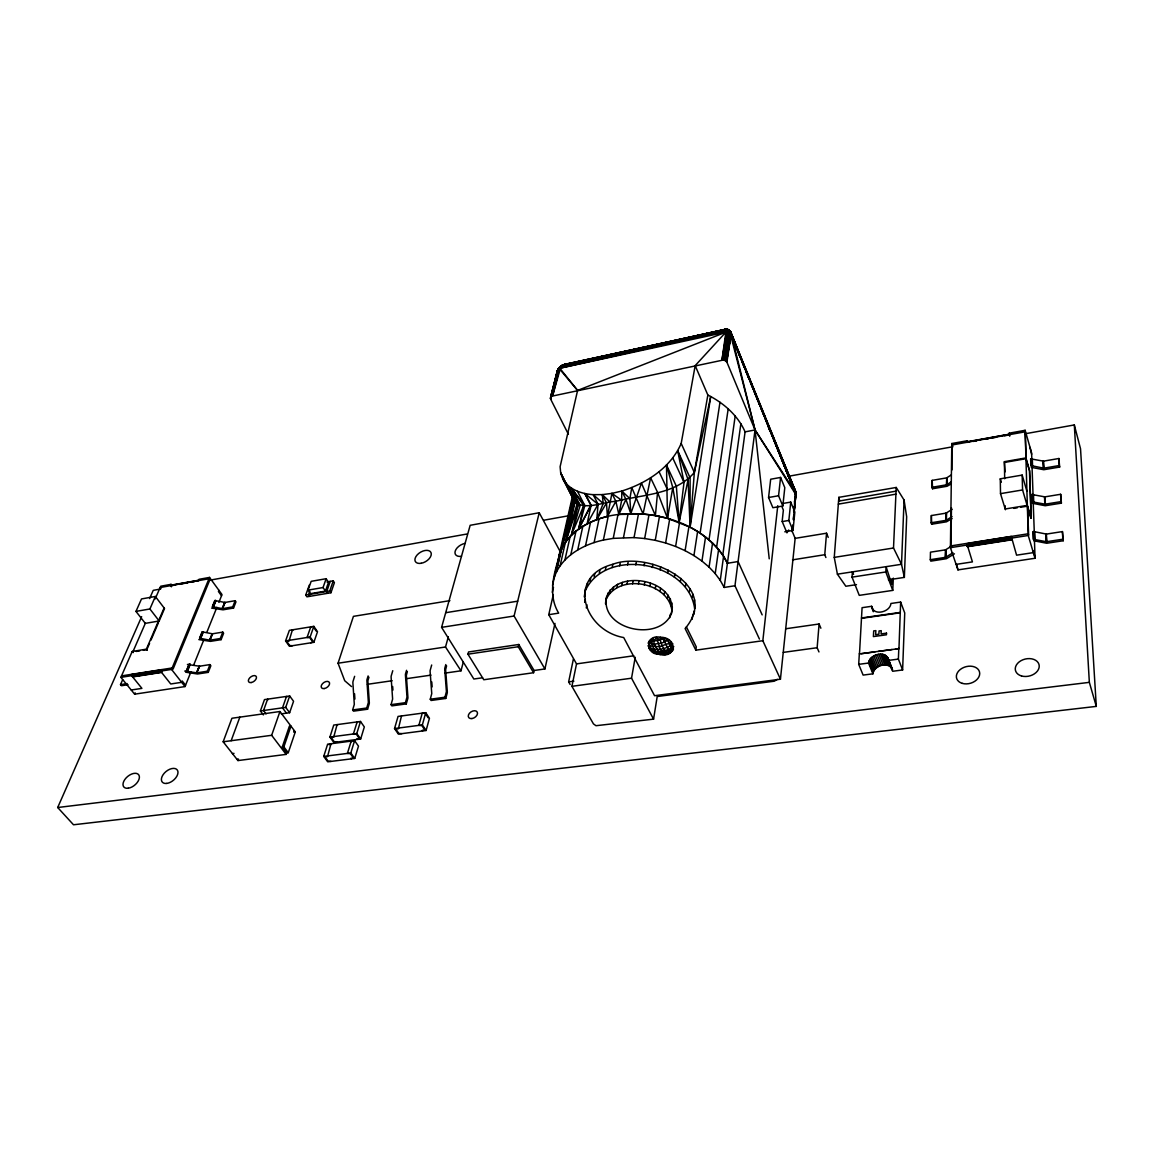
<?xml version="1.0" encoding="UTF-8"?>
<svg xmlns="http://www.w3.org/2000/svg" width="1154" height="1154" viewBox="0 0 1154 1154"><rect width="100%" height="100%" fill="white"/><g stroke="black" fill="none" stroke-linecap="round" stroke-linejoin="round"><path stroke-width="1.5" d="M967.312 440.727L967.831 442.371L967.312 440.727L951.805 443.525L950.42 547.66L957.979 569.888L1035.037 558.262L1034.46 540.534M568.403 434.293L550.66 399.169L551.554 396.24L723.471 359.99L728.592 330.332L725.534 329.279L565.186 364.275M957.979 569.888L956.579 564.219M1009.692 436.198L1009.62 434.568M951.459 507.803L950.939 547.472L950.434 545.972L1028.185 533.783L1028.647 535.312L1027.579 506.938M951.963 469.952L951.79 445.026L1025.185 431.812L1026.18 459.48M945.53 549.838L930.47 552.175L930.297 559.69L945.414 557.353L945.53 549.838L951.617 546.073M952.093 518.564L946.496 521.81L931.682 524.219L931.191 522.762L946.006 520.353L946.121 513.126L952.079 509.347M951.199 483.901L947.059 486.267L932.533 488.748L932.043 487.291L946.568 484.81L946.684 477.871L951.199 474.972M945.414 557.353L945.717 549.794M946.006 520.353L946.294 513.083M946.857 477.828L946.568 484.81M945.761 557.252L946.035 549.65M946.352 520.252L946.612 512.939M947.16 477.684L947.059 484.622L951.098 481.91M573.134 496.609L557.613 565.157C559.171 534.403 591.396 517.252 618.847 514.453L621.674 500.273L621.833 491.027C646.355 483.295 670.676 467.803 681.192 443.439L695.184 365.63L725.88 332.164L729.112 332.338L731.088 334.184L795.914 494.749L731.174 333.318C730.871 329.755 725.376 327.52 723.385 330.938M792.279 485.214L795.207 490.248L795.914 494.749L731.059 332.842L795.481 491.128L794.039 512.448L795.856 494.576L755.033 429.952L726.89 362.14L724.885 360.394L728.39 333.405L727.958 329.683L724.77 329.51M931.191 522.762L931.365 515.549L946.121 513.126M932.043 487.291L932.216 480.367L946.684 477.871M931.682 524.219L931.365 515.549M932.533 488.748L932.216 480.367M777.306 679.331L774.334 681.192L657.217 696.511L653.568 719.144L595.969 725.707L593.444 723.875L571.922 686.327L576.524 663.896L548.77 614.678L558.68 613.135C546.419 592.997 555.348 568.835 561.738 548.424C570.639 530.667 589.564 520.598 608.245 516.285L603.383 540.058C582.481 544.616 560.541 556.935 553.877 578.572M557.743 565.316L559.214 555.016M695.184 365.63L707.849 395.043L710.72 396.529L694.347 472.462C675.465 494.763 642.432 494.518 615.875 501.341C602.792 501.932 586.65 510.256 574.995 502.322L562.777 478.795L560.7 473.039L560.108 466.735L577.591 390.427L725.88 332.164L725.852 330.015L561.551 366.179L725.852 330.015L726.602 331.963L721.986 359.99L725.88 332.164C728.03 328.688 733.035 333.419 730.583 334.833L726.082 361.144L730.136 334.371L729.948 330.794L727.986 330.188C727.972 328.385 732.862 333.117 730.929 335.352L726.89 362.14M728.708 332.179L726.544 329.294C719.231 331.227 732.891 326.914 729.588 333.953L724.885 360.394L723.471 359.99L727.438 331.948L726.905 329.294L570.249 363.871L577.288 362.356M888.407 579.813L904.361 577.404L906.669 516.79L904.072 500.043L896.211 487.464L838.857 497.345L834.255 557.382L837.4 574.173L845.839 586.246L856.484 584.645M859.341 653.568L858.691 664.343L863.12 675.09L872.929 673.821L868.544 663.045C869.25 657.434 875.323 654.174 880.531 654.116C889.965 653.525 889.2 665.728 892.677 671.267L902.616 669.969L904.736 612.962L900.639 602.071L890.931 603.484C890.196 612.24 873.16 616.323 871.659 606.297L862.081 607.682L859.485 653.929L898.966 648.606L895.533 649.067M902.616 669.969L898.389 659.093L898.822 648.245M898.966 648.606L900.639 602.071M769.228 558.81L755.033 429.952L731.073 333.145L726.544 361.606L730.727 331.991M904.072 500.043L901.519 564.292L904.361 577.404M892.056 579.063L891.811 584.429L886.07 566.672L885.81 571.966L892.763 590.386L859.254 595.363L852.041 577.13L852.388 571.865L853.556 574.389M837.4 574.173L901.519 564.292L893.513 548.006L896.211 487.464M892.763 590.386L893.311 578.111M794.096 512.044L795.943 493.912L795.207 490.248L795.957 493.652L793.375 519.863M668.354 653.683L666.954 653.38C663.377 648.88 660.117 643.095 660.261 637.268C677.557 636.95 677.283 659.222 658.775 654.275C644.783 654.102 645.576 633.964 660.261 637.268L663.074 639.027L670.286 652.746L657.044 653.828L652.803 646.774L651.274 639.186L654.231 640.859L657.145 640.629L664.603 638.047L664.43 642.1L661.256 643.153L654.953 644.047L648.115 642.937L653.164 652.183L662.742 652.904L673.489 649.024L671.282 648.072L666.998 638.941L664.43 642.1L668.527 639.734L668.931 643.442L659.122 646.702L647.942 645.822L651.015 648.678C658.415 650.524 667.07 648.909 672.796 643.744L668.931 643.442L671.556 642.114M558.839 368.097L562.95 365.053L564.998 364.303L558.666 368.357L562.748 365.198L568.287 363.871L561.609 365.688L557.685 370.131L550.516 398.62L557.137 371.848C558.435 365.227 566.239 363.077 572.096 364.101C566.383 362.904 558.969 365.154 557.223 371.328L550.804 397.063L557.757 370.391L559.82 367.333L726.227 330.246L725.88 332.121L559.445 368.328L557.223 371.328L550.588 397.553M133.172 675.465L132.263 674.21L132.638 676.922L161.574 672.407L161.199 669.681L162.094 670.82M794.543 488.733L795.712 496.076L795.25 490.436L792.38 486.296M707.849 395.043L694.347 472.462L690.092 527.205C705.57 535.384 719.75 547.241 727.409 563.282L738.084 561.551L762.159 614.88M818.965 651.938L817.147 647.726L819.095 623.997L785.658 628.771M825.903 557.526L824.764 554.713L826.538 533.206L794.789 538.413M596.777 519.646L603.21 503.505L593.185 494.662L602.287 494.619L606.485 502.971L596.777 519.646L598.06 504.269L593.185 494.662C581.515 493.898 568.734 489.628 562.777 478.795M793.663 487.204L793.404 488.084M564.998 364.303L560.469 366.496L558.421 368.963L552.059 395.923L559.445 368.328L562.748 365.198M603.21 503.505L602.287 494.619L611.923 493.393L615.875 501.341L618.847 514.453L643.081 513.992L650.625 477.77L657.564 492.354L655.4 515.578L667.502 518.348L690.092 527.205L710.72 396.529C725.332 404.549 738.329 416.392 745.08 431.87L724.164 587.444L734.968 585.756L755.033 429.952L730.583 334.833M793.678 511.135L794.053 507.558M794.558 502.206L795.106 496.84L794.543 502.221M792.668 526.325L792.134 531.691L792.769 524.955M793.389 519.185L793.707 515.607M780.436 679.201L762.837 640.715L695.833 650.164L685.115 628.555C721.524 585.626 648.692 550.285 612.832 564.292C565.864 576.582 583.996 630.574 623.708 637.556L654.563 695.703L780.436 679.201L795.149 538.355L791.803 530.35M793.635 511.179L793.995 507.601M793.865 511.063L794.226 507.486M794.587 503.909L795.308 496.768M784.792 531.806L793 530.436L794.846 512.087L790.735 502.105L782.571 503.519M605.504 603.888C607.437 565.936 679.951 577.707 671.282 614.043C658.703 642.59 599.95 629.565 606.542 596.777M793 530.436L788.846 520.454L790.735 502.105M782.83 506L784.792 487.666L780.58 477.439L770.684 479.227L768.564 497.504L772.877 507.717L782.83 506L778.561 495.758L780.58 477.439M762.837 640.715L777.767 505.683M559.993 369.338L560.455 367.996L558.334 369.612C560.44 364.65 567.076 363.337 572.096 364.101M677.701 450.709L688.101 479.631L690.092 527.205L690.106 477.886L677.701 450.709L684.019 482.415L679.143 522.257L672.768 487.623L666.493 465.033L667.502 518.348L657.564 492.354M795.654 494.72L795.957 493.652M794.558 492.051L795.207 490.248M745.08 431.87L755.033 429.952L795.871 493.147L729.948 330.794M724.164 587.444L720.269 580.404L723.572 556.242C700.622 523.079 656.727 510.111 617.981 514.554L613.236 538.37L603.383 540.058M584.241 596.863L585.655 588.237M727.467 329.856L729.054 330.102L729.559 333.939L724.885 360.394L729.112 332.338C729.631 330.03 726.573 328.255 728.448 330.592L729.674 330.534L729.847 332.756L725.52 360.726L730.136 334.371C733.324 330.996 724.438 328.068 726.602 331.963L722.721 359.947L727.02 331.934L726.818 329.597L725.707 329.38M722.793 555.045L740.868 423.72M720.269 580.404L715.22 573.596L718.61 549.448M716.634 547.155L735.199 415.959M695.833 650.164L696.295 646.918L686.385 626.853M715.22 573.596L709.09 567.119L712.566 542.986M709.018 539.783L728.203 408.747M692.111 619.337L692.602 616.092M695.112 605.403L694.636 608.648C688.361 561.104 604.595 546.722 584.991 591.439M693.958 614.13L694.448 610.87L693.064 614.779M709.09 567.119L701.964 561.075L705.541 536.971M692.371 597.411L692.862 594.151M694.102 603.037L694.593 599.791M700.117 533.09L719.981 402.227M701.964 561.075L693.929 555.564L697.622 531.475M689.457 591.887L689.962 588.627M685.433 586.578L685.938 583.333M724.193 360.149L729.112 332.338C729.674 337.055 730.439 329.236 730.944 332.366M693.929 555.564L685.101 550.66L688.924 526.613M680.37 581.645L680.889 578.385M669.724 617.678L670.258 614.433M672.364 606.917L671.844 610.163C668.022 581.587 617.505 572.947 605.908 599.993M671.282 614.043L671.801 610.783M557.685 370.131L563.195 365.01L726.544 329.294M669.926 602.2L670.445 598.94M674.383 577.159L674.902 573.913M671.383 606.182L671.902 602.922M685.101 550.66L675.624 546.448L679.562 522.416M667.488 598.349L668.022 595.089M872.929 673.821C873.838 665.108 889.287 660.953 892.576 669.969L887.238 656.828M667.589 573.264L668.137 570.018M664.156 594.743L664.704 591.497M725.52 360.726L730.179 333.001M726.544 361.606L730.929 335.352M630.82 513.617L629.896 498.658L631.772 487.579L643.081 513.992L655.4 515.578L641.451 483.122L630.82 513.617L625.973 499.437L621.833 491.027L611.923 493.393L607.422 516.473L615.875 501.341M660.03 591.512L660.578 588.266M726.082 361.144L731.174 333.318M655.241 588.756L655.804 585.511M667.502 518.348L672.768 487.623M660.16 570.033L660.723 566.787M675.624 546.448L665.627 542.986L669.695 518.997M649.918 586.549L650.495 583.304M665.627 542.986L655.256 540.332L659.468 516.372M653.568 719.144L631.541 678.206L635.219 657.275M652.27 567.537L652.832 564.292M644.249 584.977L644.826 581.731M644.076 565.835L644.653 562.604M638.407 584.083L638.999 580.851M613.236 538.37L634.036 537.591L644.668 538.529L649.024 514.597M635.782 564.984L636.388 561.753M632.58 583.895L633.171 580.664M551.122 396.615L557.916 369.525L550.804 397.063M627.588 564.984L628.194 561.753M634.036 537.591L638.523 513.703M626.939 584.429L627.545 581.183M621.674 585.641L622.294 582.409M616.943 587.501L617.563 584.285M623.506 537.533L628.122 513.689M619.669 565.835L620.289 562.604M609.658 592.925L610.278 589.708M612.904 589.968L613.524 586.737M612.197 567.508L612.832 564.292M607.292 596.315L607.927 593.084M605.36 569.975L606.009 566.758M599.301 573.163L599.95 569.961M594.137 577L594.786 573.798M584.689 602.402L585.352 599.2M570.134 684.481L568.648 681.884L573.365 659.136M589.982 581.4L590.646 578.197M586.275 607.927L586.939 604.725M594.094 542.582L599.07 518.853M586.91 586.246L587.574 583.044M688.101 479.631L679.143 522.257L676.345 486.209L666.493 465.033M585.496 545.9L590.559 522.199M584.847 493.566L591.151 505.12L587.097 523.873L598.06 504.269L584.847 493.566L590.776 505.163L578.587 529.08L583.751 505.567L571.259 488.07L580.188 505.322L571.374 535.139L583.751 505.567M730.871 335.223L731.088 334.184M577.707 549.939L582.842 526.267M534.086 670.488L533.581 672.724L483.786 679.749L467.947 654.188L468.538 651.967L518.781 644.495L534.086 670.488L544.919 668.945L554.973 623.405M570.812 554.656L576.034 531.013M564.926 559.95L570.191 536.336M571.374 535.139L578.125 504.832L566.326 483.843L580.188 505.322M560.108 565.763L565.417 542.178M552.506 585.381L557.844 561.839M556.416 572.009L561.738 548.424M552.333 592.334L553.473 587.285M548.77 614.678L553.314 594.541M558.68 557.065L572.629 495.542M533.581 672.724L518.247 646.73L518.781 644.495M573.697 498.009L561.349 549.275L574.678 501.572L565.604 541.904L576.942 504.312L560.7 473.039L574.995 502.322L565.604 541.904L578.125 504.832M544.919 668.945L514.078 616.02L539.221 512.751L470.168 525.301L441.593 627.358L473.847 679.014L482.588 677.773M551.554 396.24L558.19 370.016C564.061 362.803 563.484 364.909 567.321 364.967L564.118 364.895L560.729 366.366L557.786 369.828M550.487 398.087L557.627 370.463M552.059 395.923L559.127 368.443L562.085 365.472L559.272 369.468L552.651 395.692L560.772 366.986L726.27 331.025M561.349 549.275L574.245 499.148M445.098 673.099L460.994 670.806L463.273 662.151M557.67 371.429L550.516 398.62L557.598 370.78M729.992 331.126L729.501 332.525M555.608 380.531L550.66 399.169L557.973 371.79L556.516 377.142M577.476 491.33L584.804 505.553L578.587 529.08L591.151 505.12M431.683 665.007L430.254 670.085A2.899 1.313 81.9 0 0 430.125 671.715L431.755 693.626L430.254 699.237L431.077 700.478L445.761 698.458L444.954 697.218L446.41 691.578L444.752 669.594A2.914 1.284 81.9 0 1 444.867 667.95L445.805 664.56M445.761 698.458L447.175 693.222A2.928 1.298 82.3 0 0 447.29 691.563L445.632 669.753L446.584 665.858M426.1 730.496L429.447 718.278L425.739 712.682L398.058 716.418L394.538 728.563L398.346 734.103L426.1 730.496L422.364 724.914L425.739 712.682M460.994 670.806L445.516 646.99L448.343 636.748M392.764 670.719L391.264 675.754A2.871 1.356 82 0 0 391.119 677.384L392.62 699.064L391.047 704.647L391.884 705.873L406.266 703.897L407.766 698.704A2.899 1.342 82.4 0 0 407.896 697.059L406.352 675.306L407.362 671.585M401.491 715.942L398.418 728.722L395.836 729.068L398.779 733.381L401.794 733.655M406.266 703.897L405.443 702.671L406.987 697.074L405.443 675.306A2.885 1.342 82 0 1 405.573 673.676L406.569 670.301M730.468 333.275L730.583 331.674M559.286 368.905L557.757 370.391L559.055 367.852M354.74 758.438L358.49 746.148L354.581 740.68L327.635 744.171L323.726 756.404L327.707 761.813L354.74 758.438L350.802 752.985L354.581 740.68M360.668 738.993L364.332 726.933L360.495 721.466L333.751 725.058L329.914 737.06L333.852 742.469L360.668 738.993L356.788 733.526L360.495 721.466M354.639 676.316L353.052 681.322A2.842 1.399 82.1 0 0 352.893 682.923L354.307 704.402L352.634 709.941L353.485 711.152L367.578 709.22L366.741 708.008L368.371 702.454L366.929 680.889A2.856 1.385 82.1 0 1 367.087 679.273L368.126 675.927M367.578 709.22L369.15 704.055A2.871 1.385 82.5 0 0 369.309 702.425L367.866 680.889L368.948 677.196M729.487 331.472L729.227 330.188M563.138 365.039L725.866 329.366L561.839 365.89L560.772 366.986L563.195 365.01M351.523 686.587L344.714 680.73L338.05 663.218L353.427 616.351L449.901 600.643M288.269 752.682L295.294 731.896L279.96 711.513L231.925 718.25L223.155 741.791L237.955 760.573L286.134 754.399L286.639 752.898L282.24 747.085L289.365 726.284L290.981 726.068L283.87 746.883L288.269 752.682L286.639 752.898M294.183 730.641L293.693 732.112L295.294 731.896M309.33 585.02L305.738 595.06L306.935 596.82L330.953 592.738L329.755 590.963L333.246 580.866L326.971 581.948M281.287 713.879L289.625 712.71L293.563 701.286L289.668 695.963L264.482 699.598L260.4 710.965L263.386 714.917M313.859 642.331L317.523 631.7L313.83 626.362L289.38 630.329L285.572 640.917L289.337 646.197L313.859 642.331L310.137 636.994L313.83 626.362M330.953 592.738L334.415 582.64L333.246 580.866M325.442 591.093L328.515 582.28L326.135 578.717L311.176 581.327L308.031 590.127L310.44 593.661L325.442 591.093L323.048 587.545L326.135 578.717M289.625 712.71L285.702 707.388L289.668 695.963M330.232 581.385L326.741 591.468L327.924 593.243M286.134 754.399L271.652 735.3L279.96 711.513M309.907 591.209L308.724 594.555L309.921 596.315M237.955 760.573L238.503 759.087L236.916 759.289M231.146 740.724L239.844 717.139M185.635 672.176L197.464 673.994L208.254 672.364L210.865 665.743L209.985 664.589L199.483 666.219L187.424 664.444M198.82 639.604L210.461 641.364L221.106 639.662L223.631 633.257L222.78 632.118L212.423 633.806L202.138 631.829L199.555 638.205L209.869 640.21L220.255 638.523L222.78 632.118M211.586 608.1L223.025 609.817L233.541 608.043L235.979 601.84L235.156 600.7L224.929 602.46L214.803 600.527L212.307 606.701L222.462 608.648L232.719 606.903L235.156 600.7M208.254 672.364L207.374 671.224L209.985 664.589M184.755 671.051L196.699 672.84L199.483 666.219M209.725 640.196L212.423 633.806M222.318 608.648L224.929 602.46M196.699 672.84L199.613 666.219M209.999 640.196L212.552 633.806M222.592 608.634L225.059 602.446M196.555 672.811L199.195 666.19M209.581 640.181L212.134 633.777M222.174 608.62L224.641 602.431M164.113 607.927L146.385 649.168L132.205 651.476L120.896 677.355L134.629 694.174L185.015 686.572L190.886 671.974M193.555 665.353L203.537 640.513M206.869 632.219L216.865 607.379M218.871 602.402L222.015 594.57L209.523 577.418L198.95 579.322L198.401 580.65L199.152 580.087M186.357 670.791L189.04 664.185M218.914 590.3L218.423 591.526L221.525 595.781M186.66 670.762L189.328 664.156M199.844 638.176L202.426 631.786M212.596 606.672L215.091 600.484M186.977 670.762L189.645 664.156M200.147 638.176L202.729 631.786M212.899 606.658L215.394 600.484M187.294 670.791L189.963 664.185M200.479 638.205L203.061 631.815M213.216 606.687L215.711 600.513M187.626 670.849L190.295 664.242M200.796 638.263L203.378 631.873M213.533 606.744L216.029 600.57M557.757 370.391L559.286 367.65M132.09 675.451L171.557 669.435L209.523 577.418M161.199 669.681L160.579 671.152L170.734 683.976L181.668 682.317L182.217 680.975L185.549 685.231M728.448 330.592L729.371 330.304L729.112 331.285L726.299 329.453M134.629 694.174L135.191 692.847M147.524 648.13L149.573 643.341M150.943 640.153L158.487 622.597M145.303 623.362L159.18 620.996L164.546 608.504L155.357 596.474L141.509 598.94L135.97 611.404L145.303 623.362L132.797 652.024M120.896 677.355L131.628 675.681L132.263 674.21M171.34 586.823L171.066 584.342L172.004 585.597L175.48 584.977M128.065 684.711L121.43 685.736L120.521 684.625L122.656 679.735M135.97 611.404L149.905 608.966L155.357 596.474M155.155 598.955L160.709 586.218L171.066 584.342M1024.622 433.861L1074.316 424.946L1080.533 448.805L1096.3 706.392L73.51 824.778L57.7 807.511L141.653 616.669M149.616 598.58L153.237 590.343L160.334 589.074M558.377 370.275L559.546 367.477M618.847 514.453L625.973 499.437M170.489 585.684L172.004 585.597M560.411 367.145L558.19 370.016M729.516 331.299L729.155 330.534L730.496 331.688L729.732 330.693M788.701 530.003L786.941 532.845L782.152 521.449L783.364 510.111L781.994 506.808M660.117 640.008L656.395 637.412L654.231 640.859C651.563 645.937 667.618 658.905 656.698 652.976L654.679 652.962L649.212 648.707L651.015 648.678L648.894 648.216M730.136 334.371L730.713 333.564M561.392 365.847C564.378 364.087 565.316 364.707 567.22 365.169M728.39 333.405L726.991 330.131C723.558 328.746 731.65 330.736 728.102 329.712M558.839 368.602L561.277 366.193M558.666 368.357L559.82 367.087M558.363 369.28L561.94 366.626L559.517 367.636M562.33 365.4L725.534 329.279M568.778 363.798L568.028 364.044L571.086 363.914M558.522 368.645L562.027 366.337M560.714 366.77L559.647 367.347L561.003 366.251M558.421 368.963L561.868 366.929L559.401 367.938M559.647 367.347L565.821 364.577M661.112 654.203L665.166 654.491L672.681 650.567L671.282 648.072L673.777 646.673L670.214 645.937M946.496 520.165L951.992 516.574M945.905 557.18L952.93 552.723M954.43 553.819L946.453 558.695L930.802 561.147L930.297 559.69M725.159 329.77L724.121 330.058L725.693 329.842M559.301 368.573L560.455 367.996M562.258 365.818L560.844 366.496L562.128 366.078M671.282 648.072C664.892 651.332 656.871 653.049 650.135 649.817M725.852 330.015L726.818 329.597L728.289 332.063M560.483 367.679L561.839 367.232M669.897 652.414L671.412 651.938M726.602 331.963L725.88 332.164L725.953 330.794L559.762 368.227L577.591 390.427L559.127 368.443M649.976 646.168L648.894 641.393L654.231 640.859L653.207 638.234M795.928 493.393L793.635 487.522L795.943 493.912M726.818 329.597L564.84 364.361L565.561 364.202M724.121 330.058L725.419 329.799M563.96 365.097L567.422 364.765M564.45 364.577L567.768 364.289M1009.245 434.683L1009.216 433.168L1025.141 430.298L1031.589 452.916L1032.123 465.812L1043.764 468.178L1059.242 465.538L1058.896 458.499L1043.476 461.153L1030.623 458.845L1030.854 465.855L1032.123 465.812M170.907 585.179L199.339 580.13M967.384 441.708L1009.461 434.207M170.604 585.467L199.527 580.231M967.312 441.996L1009.274 434.265M178.971 584.342L187.684 582.77M191.175 582.15L194.651 581.529M973.067 441.434L976.558 440.799M985.285 439.241L988.776 438.607M992.252 437.972L995.743 437.352M1004.47 435.779L1007.961 435.159M669.075 651.217L672.681 650.567M210.028 580.145L467.356 533.941M543.678 520.238L568.518 515.78M788.586 476.256L951.862 446.93M768.564 497.504L778.561 495.758M1004.687 478.766L1004.398 461.672L1025.949 457.922L1025.141 430.298M1004.629 462.422L1025.949 458.715L1029.455 470.861L1031.171 518.319L1029.671 470.832L1025.949 457.922M308.031 590.127L323.048 587.545M305.738 595.06L329.755 590.963M1058.896 458.499L1059.66 467.053L1043.807 469.721L1031.287 467.356M1005.437 509.736L1000.504 493.638L1000.287 478.823L1022.17 475.087L1026.916 491.301M782.239 521.565L788.846 520.454M1000.504 493.638L1022.574 489.945L1022.17 475.087M1060.627 494.287L1044.889 496.869L1031.777 494.489L1032.008 501.802L1045.178 504.183L1060.988 501.629L1060.627 494.287L1061.406 503.144L1045.221 505.726L1032.441 503.303M136.302 651.447L139.807 650.87M143.327 650.308L146.832 649.731M1013.861 508.366L1017.237 507.818M1020.612 507.27L1027.349 506.173M445.689 612.702L517.699 601.176M792.495 559.863L824.764 554.713M285.572 640.917L310.137 636.994M834.255 557.382L893.513 548.006M121.531 675.898L172.162 667.964L173.071 669.104L209.812 579.899L208.975 578.745L160.132 587.545L160.997 588.67M132.162 674.484L161.098 669.955M1011.308 536.754L1011.842 539.812L967.413 546.736L967.139 545.683L966.864 543.707L1011.293 536.437L1016.573 555.175L1033.349 552.622L1033.306 551.064L1034.994 556.704M132.104 674.787L161.041 670.258M966.893 544.068L1011.337 537.115M132.075 675.104L161.012 670.575M966.937 544.457L1011.38 537.504M950.42 547.66L1028.243 535.485L1035.037 558.262M132.133 675.782L161.084 671.253M441.593 627.358L514.078 616.02M967.052 545.279L1011.495 538.341M132.22 676.1L161.156 671.585M967.139 545.683L1011.582 538.745M132.335 676.403L161.271 671.888M967.225 546.073L1011.669 539.134M132.479 676.691L161.416 672.176M967.312 546.433L1011.755 539.495M1063.238 540.75L1062.445 531.59L1046.361 534.086L1033.854 531.59L1032.96 531.648L1033.205 539.264L1046.462 541.716L1062.805 539.235L1063.238 540.75L1046.707 543.26L1033.811 540.75M120.521 684.625L127.171 683.601M196.973 672.825L207.374 671.224M852.041 577.13L885.81 571.966M131.224 690.005L141.913 688.375L131.628 675.681M956.103 564.378L972.433 561.897L966.864 543.707M338.05 663.218L445.516 646.99M467.947 654.188L518.247 646.73M367.405 684.308L392.129 680.73M406.251 678.696L430.976 675.133M861.475 617.953L900.235 612.413M861.62 618.313L900.365 612.774M576.524 663.896L633.791 655.775M260.4 710.965L285.702 707.388M352.634 709.941L366.741 708.008M391.047 704.647L405.443 702.671M430.254 699.237L444.954 697.218M568.648 681.884L573.855 681.163M783.306 652.385L817.147 647.726M571.922 686.327L631.541 678.206M861.201 653.698L874.934 651.851M878.367 651.39L892.1 649.529M425.278 713.432L422.249 713.158L418.859 725.376L421.902 725.65L424.816 729.992L422.191 730.338L422.609 730.958M223.155 741.791L271.652 735.3M858.691 664.343L868.544 663.045M888.392 660.42L898.389 659.093M329.914 737.06L356.788 733.526M394.538 728.563L422.364 724.914M232.416 753.591L234.002 753.374M282.24 747.085L283.87 746.883M328.919 744.662L331.429 744.344L330.982 743.739L327.534 756.577L325.01 756.894L328.111 761.106L331.068 761.395M323.726 756.404L350.802 752.985M57.7 807.511L1089.347 682.36L1096.3 706.392M728.838 331.039L730.251 331.559L728.664 330.073M568.028 364.044L569.917 364.073M644.668 538.529L655.256 540.332M726.832 329.265L728.722 331.14M725.909 331.905L725.938 331.155M665.166 654.491L660.276 649.226L656.395 637.412M650.149 640.008L651.476 640.701M727.972 329.496L728.636 329.784M611.923 493.393L621.674 500.273M648.894 641.393L651.996 643.889M727.265 329.323L727.857 331.977L723.471 359.99L727.02 331.934L726.227 330.246M729.544 331.039L794.096 487.868L733.107 339.637M621.833 491.027L629.896 498.658M602.287 494.619L610.322 502.322M132.205 651.476L133.244 652.587M146.385 649.168L147.279 650.308M171.557 669.435L185.015 686.572M571.259 488.07L584.804 505.553M149.905 608.966L159.18 620.996M266.04 713.85L263.545 710.518L267.613 699.136L268.06 699.728M220.255 638.523L221.106 639.662M286.452 713.158L282.514 707.835L286.495 696.425L286.942 697.016M232.719 606.903L233.541 608.043M351.335 758.856L350.903 758.265L353.456 757.933L350.398 753.692L347.397 753.403L351.191 741.128L351.624 741.734M337.184 742.036L334.242 741.762L331.184 737.55L333.694 737.218L337.083 724.611L337.516 725.217M292.395 645.721L289.683 645.49L286.755 641.379L289.048 641.018L292.409 629.839L292.827 630.43M357.293 739.425L356.86 738.834L359.384 738.502L356.37 734.247L353.398 733.973L357.134 721.914L357.552 722.519M310.787 642.821L312.676 641.869L309.791 637.715L307.051 637.498L310.758 626.867L311.176 627.459M313.484 627.084L316.355 631.238M794.861 489.325L795.885 494.186M426.244 714.874L428.163 717.774M726.602 330.174L727.438 331.948M723.572 556.242L727.409 563.282M539.221 512.751L560.195 551.598M560.7 473.039L574.995 502.322M659.049 471.697L667.416 489.469M672.768 457.979L684.019 482.415M734.968 585.756L759.433 639.085M681.192 443.439L694.347 472.462M794.515 489.282L795.712 492.412M795.164 491.099L794.442 489.498L795.553 492.917M794.341 489.714L795.063 491.33M794.212 489.945L794.933 491.575M819.095 623.997L820.883 628.209M787.446 473.645L789.524 478.607L786.134 470.298M793.88 487.464L795.221 490.868M729.689 331.313L731.737 336.304M767.713 425.537L769.761 430.514M782.729 462.004L784.778 466.981M733.583 341.252L736.295 347.902M737.651 351.22L739.685 356.197M742.397 362.832L744.431 367.823M745.787 371.141L749.177 379.435M750.533 382.753L752.567 387.744M753.923 391.062L759.346 404.333M761.38 409.324L764.092 415.959M765.448 419.277L767.482 424.254M768.852 427.586L772.242 435.88M773.598 439.198L787.158 472.404M788.514 475.722L790.548 480.699M870.073 659.107L874.429 669.897M869.279 660.391L873.65 671.181M868.774 661.718L873.145 672.493M872.381 656.828L876.723 667.618M871.126 657.91L875.468 668.7M875.424 655.14L879.752 665.945M826.538 533.206L828.211 537.403M873.838 655.89L878.165 666.695M878.829 654.231L883.127 665.05M877.098 654.578L881.411 665.382M882.19 654.231L886.474 665.05M880.531 654.116L884.829 664.935M887.916 657.924L892.186 668.772M886.286 655.89L890.556 666.738M885.104 655.126L889.388 665.973M883.719 654.578L888.003 665.396M871.746 607.494L873.318 611.721M871.659 606.297L873.477 610.913M838.338 504.139L895.85 494.157M838.569 501.139L895.98 491.142M951.805 443.525L952.887 446.843M1000.287 478.823L1001.326 482.228M1004.398 461.672L1005.004 471.943M1031.171 518.319L1027.349 505.365L1005.206 508.986L1005.148 505.683M1022.574 489.945L1030.94 518.348M1009.216 433.168L1009.707 434.842M1031.633 454.287L1029.988 447.305M1060.988 501.629L1061.406 503.144M1059.242 465.538L1059.66 467.053M838.857 497.345L839.679 500.648M662.843 637.614L663.074 639.027M584.919 593.661L585.136 596.43M431.769 681.913L432.144 686.918M606.485 502.971L607.422 516.473M392.663 686.5L392.923 690.092M354.552 693.727L354.898 699.064M1074.316 424.946L1089.347 682.36M1062.445 531.59L1062.805 539.235M1043.476 461.153L1043.952 468.149M1044.889 496.869L1045.38 504.168M1046.361 534.086L1046.866 541.702M1043.288 461.138L1043.577 468.178M1044.702 496.869L1044.99 504.183M1046.159 534.086L1046.462 541.716M1043.115 461.124L1043.389 468.149M1044.514 496.84L1044.803 504.154M1045.971 534.057L1046.274 541.688M1032.311 458.859L1032.541 465.884M1033.494 494.532L1033.739 501.831M1034.72 531.691L1034.979 539.307M1032.037 466.865L1033.306 501.774M1033.219 502.812L1034.547 539.235M1031.474 458.773L1031.705 465.783M1032.642 494.431L1032.873 501.745M1033.854 531.59L1034.099 539.207M1031.056 458.787L1031.272 465.798M1032.21 494.446L1032.441 501.745M1033.407 531.59L1033.652 539.207M1025.949 458.715L1028.243 535.485M461.47 556.271A9.102 5.453 -30.5 0 1 455.166 551.266A9.102 5.453 -30.5 0 1 465.062 543.404M886.517 633.157L886.445 634.787L873.39 636.59L873.693 630.921L875.857 630.618L875.641 634.671L878.901 634.21L879.059 630.964L881.238 630.675L881.079 633.907L886.517 633.157M471.914 718.567A5.063 3.361 -32.9 0 0 477.294 712.206A5.063 3.361 -32.9 0 0 469.447 713.259A5.063 3.361 -32.9 0 0 471.914 718.567M251.154 682.562A4.63 2.726 -36.3 0 0 256.404 676.864A4.63 2.726 -36.3 0 0 249.711 677.874A4.63 2.726 -36.3 0 0 251.154 682.562M324.202 688.577A4.746 2.914 -35.3 0 0 329.481 682.692A4.746 2.914 -35.3 0 0 322.456 683.731A4.746 2.914 -35.3 0 0 324.202 688.577M1021.492 675.956A12.16 8.742 -13.4 0 0 1039.235 665.988A12.16 8.742 -13.4 0 0 1020.987 660.694A12.16 8.742 -13.4 0 0 1021.492 675.956M962.22 683.356A11.886 8.583 -15.6 0 0 979.717 673.518A11.886 8.583 -15.6 0 0 962.176 668.224A11.886 8.583 -15.6 0 0 962.22 683.356M128.181 788.225A9.607 5.582 -39.8 0 0 139.317 776.209A9.607 5.582 -39.8 0 0 126.103 777.94A9.607 5.582 -39.8 0 0 128.181 788.225M166.767 783.422A9.665 5.741 -39.3 0 0 177.875 771.305A9.665 5.741 -39.3 0 0 164.387 773.065A9.665 5.741 -39.3 0 0 166.767 783.422M421.21 563.282A9.016 5.337 -31.4 0 0 430.947 552.463A9.016 5.337 -31.4 0 0 417.157 554.93A9.016 5.337 -31.4 0 0 421.21 563.282"/></g></svg>
